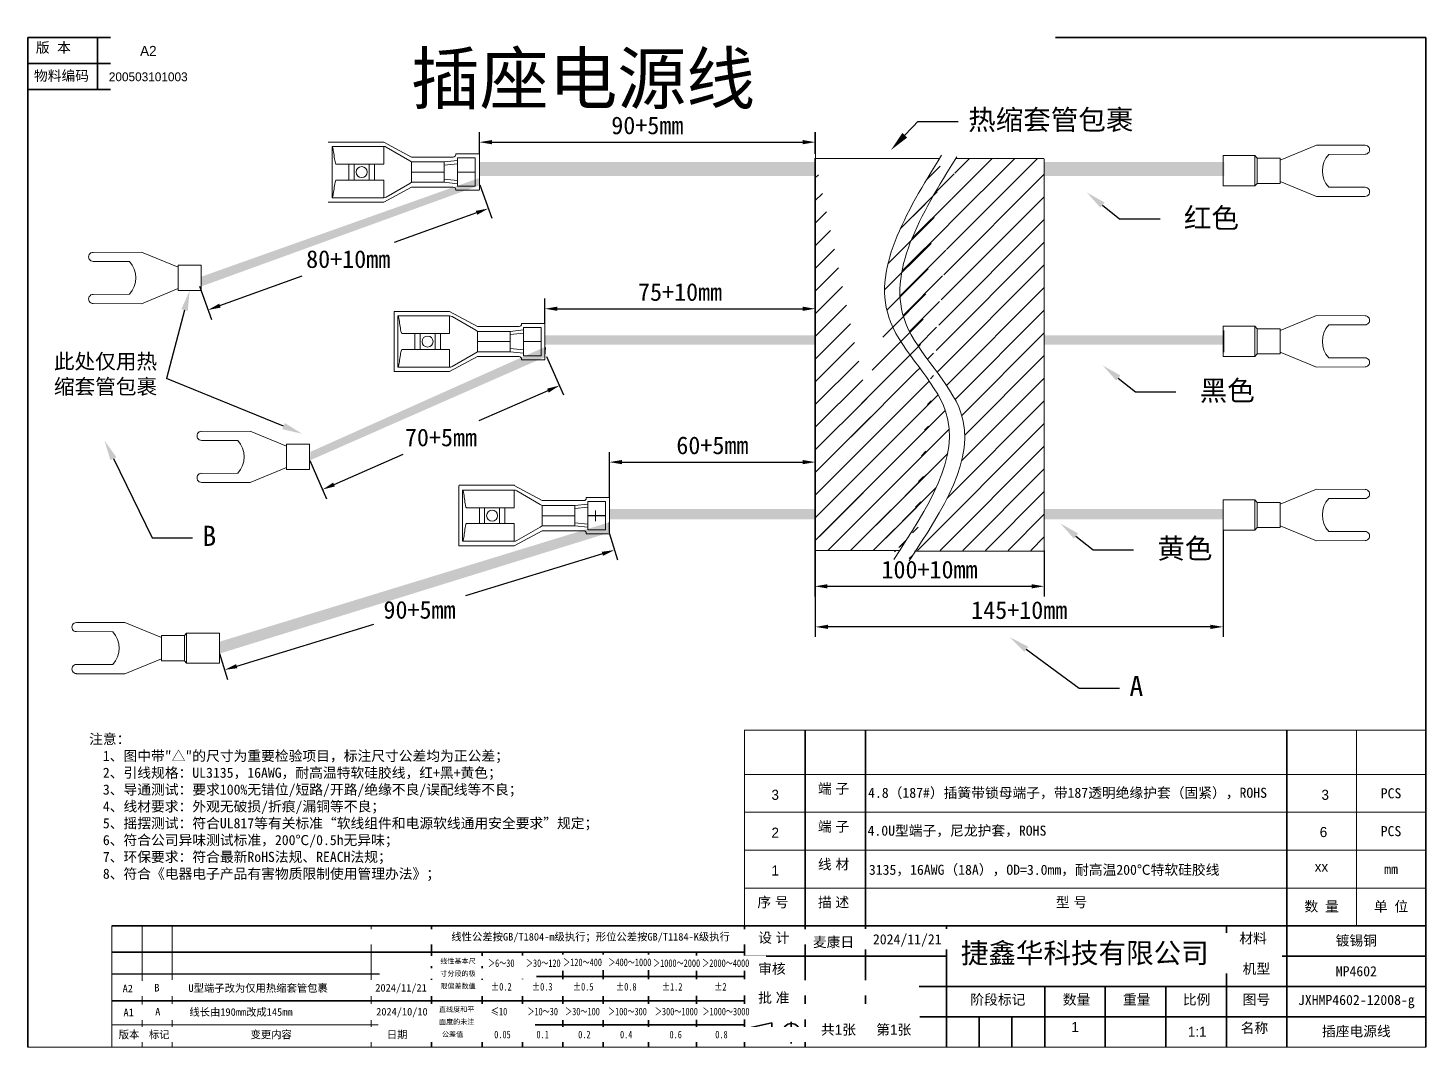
# Model space of a CAD drawing. Header units: millimetres. Extents: x -293 to 5666, y -3485 to 352.
# Drawn here: x 117.8 to 394.9, y -1164.6 to -962.7 of the extents above; entities that cross this region are included whole.
import ezdxf
from ezdxf import colors
from ezdxf.entities.mleader import LeaderData, LeaderLine
from ezdxf.math import Vec2, Vec3

# ---------------------------------------------------------------- set-up
doc = ezdxf.new("R2010")
doc.units = ezdxf.units.MM
doc.header["$PDSIZE"] = -1
doc.layers.get('0').update_dxf_attribs({"lineweight": 18})
doc.layers.add('更新', color=10, linetype='Continuous', lineweight=18)
doc.styles.add('SLDTEXTSTYLE0', font='')
doc.styles.add('SLDTEXTSTYLE1', font='')
doc.styles.get("Standard").update_dxf_attribs({"font": ''})
doc.styles.add('标准', font='', dxfattribs={"width": 0.667})
doc.styles.get('SLDTEXTSTYLE0').set_extended_font_data('汉仪长仿宋体')
doc.styles.get('SLDTEXTSTYLE1').set_extended_font_data('汉仪长仿宋体')
doc.styles.get('Standard').set_extended_font_data('FangSong')
doc.styles.get('标准').set_extended_font_data('宋体')
doc.dimstyles.new('ISO-25', dxfattribs={"dimtxt": 2.5, "dimasz": 2.5, "dimexe": 1.25, "dimexo": 0.625, "dimtad": 1, "dimtxsty": 'Standard', "dimcen": 2.5, "dimdle": 5, "dimadec": 0, "dimazin": 0, "dimtfac": 1, "dimtmove": 0, "dimatfit": 3, "dimfxl": 1, "dimarcsym": 0})

# ---------------------------------------------------------------- blocks, each defined once
blk = doc.blocks.new('FFT 187')
at = {"linetype": 'Continuous', "lineweight": 5}
for p, q in [((0, 27.25), (0, 29)), ((0, 29), (29.25, 29)), ((0, 27.25), (0, 26.25)), ((0, 26.25), (0, 2.75)), ((29.25, 19), (29.25, 29)), ((29.25, 29), (29.26, 29)), ((30.64, 28.63), (44, 20.92)), ((2.19, 19), (29.25, 19)), ((9.5, 19), (9.5, 10)), ((12.5, 10), (12.5, 19)), ((21, 19), (21, 10)), ((24, 10), (24, 19)), ((44, 20.92), (45, 20.25)), ((45, 20.25), (63.5, 20.25)), ((45, 20.25), (45, 17.37)), ((45, 17.37), (45, 14.5)), ((63.5, 20.25), (71, 21.07)), ((63.5, 20.25), (63.5, 17.37)), ((63.5, 18.5), (71, 19.24)), ((63.5, 17.37), (63.5, 14.5)), ((81, 22.5), (71, 22.5)), ((71, 14.51), (71, 22.5)), ((81, 22.5), (81, 14.51)), ((29.25, 10), (2.19, 10)), ((29.25, 0), (29.25, 10)), ((44, 8.08), (30.64, 0.37)), ((45, 8.75), (44, 8.08)), ((45, 14.5), (63.5, 14.5)), ((45, 14.49), (63.5, 14.49)), ((45, 14.49), (45, 11.62)), ((45, 11.62), (45, 8.75)), ((63.5, 8.75), (45, 8.75)), ((63.5, 14.49), (63.5, 11.62)), ((63.5, 11.62), (63.5, 8.75)), ((63.5, 10.5), (71, 9.76)), ((63.5, 8.75), (71, 7.93)), ((81, 14.51), (71, 14.51)), ((81, 14.49), (71, 14.49)), ((71, 6.5), (71, 14.49)), ((81, 14.49), (81, 14.51)), ((81, 14.49), (81, 6.5)), ((0, 1.75), (0, 2.75)), ((0, 0), (0, 1.75)), ((29.25, 0), (0, 0)), ((29.26, 0), (29.25, 0)), ((71, 6.5), (81, 6.5))]:
    blk.add_line(p, q, dxfattribs=at)
blk.add_circle((16.75, 14.5), 3.12, dxfattribs=at)
for centre, start, end in [((29.26, 26.25), 60, 90), ((29.26, 2.75), 270, 300)]:
    blk.add_arc(centre, 2.75, start, end, dxfattribs=at)
for points in [[(2.19, 19), (2.01, 19), (1.82, 19.54), (1.46, 21.39), (1.28, 22.69), (0.91, 25.31), (0.73, 26.61), (0.36, 28.46), (0.18, 29), (0, 29)], [(0, 0), (0.18, 0), (0.36, 0.54), (0.73, 2.39), (0.91, 3.69), (1.28, 6.31), (1.46, 7.61), (1.82, 9.46), (2.01, 10), (2.19, 10)]]:
    blk.add_open_spline(points, degree=3, knots=[0, 0, 0, 0, 2.581848, 2.581848, 5.163695, 5.163695, 7.745543, 7.745543, 10.32739, 10.32739, 10.32739, 10.32739], dxfattribs=at)
blk = doc.blocks.new('*D1136')
at = {"color": 0, "lineweight": -2, "transparency": 16777216}
for p, q in [((207.35, -993.75), (209.73, -1000.34)), ((206.7, -999.31), (190.39, -1005.21)), ((151.81, -1013.84), (154.19, -1020.43)), ((155.86, -1017.7), (172.17, -1011.8))]:
    blk.add_line(p, q, dxfattribs=at)
at = {"color": 0, "transparency": 16777216}
for points in [[(206.84, -999.7), (206.56, -998.92), (209.05, -998.46)], [(155.72, -1017.3), (156, -1018.09), (153.51, -1018.55)]]:
    blk.add_solid(points, dxfattribs=at)
at = {"layer": 'Defpoints', "color": 0, "transparency": 16777216}
for p in [(207.35, -993.75), (151.81, -1013.84), (153.51, -1018.55)]:
    blk.add_point(p, dxfattribs=at)
at = {"color": 0, "transparency": 16777216, "insert": (181.28, -1008.5), "char_height": 3.5, "attachment_point": 5}
blk.add_mtext('\\A1;80+10mm', dxfattribs=at)
blk = doc.blocks.new('*D1137')
at = {"color": 0, "lineweight": -2, "transparency": 16777216}
for p, q in [((220.6, -1027.75), (223.94, -1035.36)), ((220.85, -1034.54), (207.17, -1040.54)), ((178.48, -1053.12), (192.15, -1047.12)), ((173.65, -1048.34), (176.99, -1055.96))]:
    blk.add_line(p, q, dxfattribs=at)
at = {"color": 0, "transparency": 16777216}
for points in [[(221.02, -1034.92), (220.68, -1034.15), (223.14, -1033.53)], [(178.31, -1052.74), (178.64, -1053.51), (176.19, -1054.13)]]:
    blk.add_solid(points, dxfattribs=at)
at = {"layer": 'Defpoints', "color": 0, "transparency": 16777216}
for p in [(220.6, -1027.75), (173.65, -1048.34), (176.19, -1054.13)]:
    blk.add_point(p, dxfattribs=at)
at = {"color": 0, "transparency": 16777216, "insert": (199.66, -1043.83), "char_height": 3.5, "attachment_point": 5}
blk.add_mtext('\\A1;70+5mm', dxfattribs=at)
blk = doc.blocks.new('*D1138')
at = {"color": 0, "lineweight": -2, "transparency": 16777216}
for p, q in [((233.05, -1062.9), (234.62, -1068.03)), ((231.65, -1066.85), (204.5, -1075.19)), ((159.18, -1089.12), (186.33, -1080.78)), ((155.8, -1086.63), (157.38, -1091.76))]:
    blk.add_line(p, q, dxfattribs=at)
at = {"color": 0, "transparency": 16777216}
for points in [[(231.77, -1067.25), (231.52, -1066.46), (234.04, -1066.12)], [(159.06, -1088.72), (159.3, -1089.51), (156.79, -1089.85)]]:
    blk.add_solid(points, dxfattribs=at)
at = {"layer": 'Defpoints', "color": 0, "transparency": 16777216}
for p in [(233.05, -1062.9), (155.8, -1086.63), (156.79, -1089.85)]:
    blk.add_point(p, dxfattribs=at)
at = {"color": 0, "transparency": 16777216, "insert": (195.41, -1077.98), "char_height": 3.5, "attachment_point": 5}
blk.add_mtext('\\A1;90+5mm', dxfattribs=at)
blk = doc.blocks.new('*D1139')
at = {"color": 0, "lineweight": -2, "transparency": 16777216}
for p, q in [((220.25, -1021.21), (220.25, -1016.31)), ((273.85, -1021.21), (273.85, -1016.31)), ((222.75, -1018.31), (271.35, -1018.31))]:
    blk.add_line(p, q, dxfattribs=at)
at = {"color": 0, "transparency": 16777216}
for points in [[(222.75, -1017.9), (222.75, -1018.73), (220.25, -1018.31)], [(271.35, -1018.73), (271.35, -1017.9), (273.85, -1018.31)]]:
    blk.add_solid(points, dxfattribs=at)
at = {"layer": 'Defpoints', "color": 0, "transparency": 16777216}
for p in [(273.85, -1018.31), (220.25, -1021.21), (273.85, -1021.21)]:
    blk.add_point(p, dxfattribs=at)
at = {"color": 0, "transparency": 16777216, "insert": (247.05, -1015.02), "char_height": 3.5, "attachment_point": 5}
blk.add_mtext('\\A1;75+10mm', dxfattribs=at)
blk = doc.blocks.new('*D1140')
at = {"color": 0, "lineweight": -2, "transparency": 16777216}
for p, q in [((207.27, -987.65), (207.27, -983.31)), ((273.85, -987.65), (273.85, -983.31)), ((209.77, -985.31), (271.35, -985.31))]:
    blk.add_line(p, q, dxfattribs=at)
at = {"color": 0, "transparency": 16777216}
for points in [[(209.77, -984.89), (209.77, -985.73), (207.27, -985.31)], [(271.35, -985.73), (271.35, -984.89), (273.85, -985.31)]]:
    blk.add_solid(points, dxfattribs=at)
at = {"layer": 'Defpoints', "color": 0, "transparency": 16777216}
for p in [(273.85, -985.31), (207.27, -987.65), (273.85, -987.65)]:
    blk.add_point(p, dxfattribs=at)
at = {"color": 0, "transparency": 16777216, "insert": (240.56, -982.01), "char_height": 3.5, "attachment_point": 5}
blk.add_mtext('\\A1;90+5mm', dxfattribs=at)
blk = doc.blocks.new('*D1141')
at = {"color": 0, "lineweight": -2, "transparency": 16777216}
for p, q in [((233.05, -1055.7), (233.05, -1046.69)), ((273.85, -1055.7), (273.85, -1046.69)), ((235.55, -1048.69), (271.35, -1048.69))]:
    blk.add_line(p, q, dxfattribs=at)
at = {"color": 0, "transparency": 16777216}
for points in [[(235.55, -1048.27), (235.55, -1049.11), (233.05, -1048.69)], [(271.35, -1049.11), (271.35, -1048.27), (273.85, -1048.69)]]:
    blk.add_solid(points, dxfattribs=at)
at = {"layer": 'Defpoints', "color": 0, "transparency": 16777216}
for p in [(273.85, -1048.69), (233.05, -1055.7), (273.85, -1055.7)]:
    blk.add_point(p, dxfattribs=at)
at = {"color": 0, "transparency": 16777216, "insert": (253.45, -1045.39), "char_height": 3.5, "attachment_point": 5}
blk.add_mtext('\\A1;60+5mm', dxfattribs=at)
blk = doc.blocks.new('*D1143')
at = {"color": 0, "lineweight": -2, "transparency": 16777216}
for p, q in [((354.66, -1062.16), (354.66, -1083.33)), ((273.85, -1066.19), (273.85, -1083.33)), ((352.16, -1081.33), (276.35, -1081.33))]:
    blk.add_line(p, q, dxfattribs=at)
at = {"color": 0, "transparency": 16777216}
for points in [[(276.35, -1080.91), (276.35, -1081.74), (273.85, -1081.33)], [(352.16, -1081.74), (352.16, -1080.91), (354.66, -1081.33)]]:
    blk.add_solid(points, dxfattribs=at)
at = {"layer": 'Defpoints', "color": 0, "transparency": 16777216}
for p in [(354.66, -1062.16), (273.85, -1066.19), (273.85, -1081.33)]:
    blk.add_point(p, dxfattribs=at)
at = {"color": 0, "transparency": 16777216, "insert": (314.26, -1078.03), "char_height": 3.5, "attachment_point": 5}
blk.add_mtext('\\A1;145+10mm', dxfattribs=at)
blk = doc.blocks.new('*D1144')
at = {"color": 0, "lineweight": -2, "transparency": 16777216}
for p, q in [((273.76, -1066.19), (273.76, -1075.29)), ((319.21, -1066.19), (319.21, -1075.29)), ((276.26, -1073.29), (316.71, -1073.29))]:
    blk.add_line(p, q, dxfattribs=at)
at = {"color": 0, "transparency": 16777216}
for points in [[(276.26, -1072.88), (276.26, -1073.71), (273.76, -1073.29)], [(316.71, -1073.71), (316.71, -1072.88), (319.21, -1073.29)]]:
    blk.add_solid(points, dxfattribs=at)
at = {"layer": 'Defpoints', "color": 0, "transparency": 16777216}
for p in [(273.76, -1066.19), (319.21, -1066.19), (319.21, -1073.29)]:
    blk.add_point(p, dxfattribs=at)
at = {"color": 0, "transparency": 16777216, "insert": (296.48, -1070), "char_height": 3.5, "attachment_point": 5}
blk.add_mtext('\\A1;100+10mm', dxfattribs=at)

msp = doc.modelspace()

# ---------------------------------------------------------------- hatches: boundary and pattern name
h = msp.add_hatch()
h.set_pattern_fill('ANSI31', color=4)
edge = h.paths.add_edge_path()
edge.add_line((273.7607, -1066.1932), (290.5568, -1066.1932))
edge.add_line((298.4618, -988.5282), (273.7607, -988.5282))
edge.add_line((273.7607, -988.5282), (273.7607, -1066.1932))
edge = h.paths.add_edge_path()
edge.add_line((298.4618, -988.5282), (273.7607, -988.5282))
edge.add_line((273.7607, -988.5282), (273.7607, -1066.1932))
edge = h.paths.add_edge_path()
edge.add_spline(control_points=[(298.8374, -987.9174), (291.788, -999.3818), (280.4925, -1017.7516), (307.2142, -1040.8939), (296.0708, -1057.8203), (289.3932, -1067.9633)], knot_values=[0, 0, 0, 0, 34.51519002, 55.30493421, 86.39119576, 86.39119576, 86.39119576, 86.39119576], degree=3, periodic=0)
h = msp.add_hatch()
h.set_pattern_fill('ANSI31', color=4)
h.set_pattern_definition([(45, (-2606.6993, -127.9203), (-2.245064, 2.245064), [])])
edge = h.paths.add_edge_path()
edge.add_spline(control_points=[(292.4257, -1068.2384), (299.1033, -1058.0954), (310.2466, -1041.169), (283.525, -1018.0267), (294.8205, -999.6568), (301.8698, -988.1924)], knot_values=[-86.39119576, -86.39119576, -86.39119576, -86.39119576, -55.30493421, -34.51519002, 0, 0, 0, 0], degree=3, periodic=0)
edge = h.paths.add_edge_path()
edge.add_line((293.7694, -1066.1932), (319.2064, -1066.1932))
edge.add_line((319.2064, -1066.1932), (319.2064, -988.5282))
edge.add_line((319.2064, -988.5282), (301.6634, -988.5282))
h = msp.add_hatch(color=1)
h.dxf.hatch_style = 1
h.paths.add_polyline_path([(273.7607, -992.0033), (207.3083, -992.0033), (207.3083, -989.2617), (273.8533, -989.2617)])
h.paths.add_polyline_path([(354.8754, -989.2617), (354.8754, -992.0033), (319.2064, -992.0033), (319.2064, -989.2617)])
at = {"lineweight": 5}
h = msp.add_hatch(color=1, dxfattribs=at)
edge = h.paths.add_edge_path()
edge.add_line((152.1428, -1013.3256), (152.1665, -1011.9176))
edge.add_line((152.1665, -1011.9176), (152.1665, -1011.9626))
edge.add_line((152.1665, -1011.9626), (207.2205, -992.4318))
edge.add_line((207.2205, -992.4318), (207.2129, -993.9018))
edge.add_line((207.2129, -993.9018), (152.3869, -1013.8092))
h = msp.add_hatch(color=252)
h.dxf.hatch_style = 1
h.paths.add_polyline_path([(273.7607, -1025.4474), (220.2052, -1025.4474), (220.2052, -1023.5594), (273.7607, -1023.5594), (273.7607, -1023.7669)])
h.paths.add_polyline_path([(319.2064, -1024.042), (319.2064, -1025.4474), (354.6997, -1025.4474), (354.6997, -1023.5594), (319.2064, -1023.5594)])
h = msp.add_hatch(color=252)
h.dxf.hatch_style = 1
h.paths.add_polyline_path([(173.6758, -1048.3592), (220.2007, -1027.9052), (220.2732, -1025.874), (173.8134, -1046.6429)])
h = msp.add_hatch(color=2)
h.dxf.hatch_style = 1
h.paths.add_polyline_path([(273.7607, -1060.0509), (233.0695, -1060.0509), (233.0695, -1058.0025), (273.7607, -1058.0025)])
h.paths.add_polyline_path([(354.7081, -1058.0025), (354.7081, -1060.0509), (319.2064, -1060.0509), (319.2064, -1058.0025)])
h = msp.add_hatch(color=2)
h.dxf.hatch_style = 1
h.paths.add_polyline_path([(233.0119, -1062.6659), (233.0119, -1060.6124), (155.6929, -1084.2917), (155.7997, -1086.6254)])
at = {"layer": '更新'}
h = msp.add_hatch(dxfattribs=at)
h.set_pattern_fill('ANSI31', color=4)
edge = h.paths.add_edge_path()
edge.add_line((273.7607, -988.5282), (273.7607, -1066.1932))
edge.add_line((273.7607, -1066.1932), (290.5568, -1066.1932))
edge = h.paths.add_edge_path()
edge.add_line((273.7607, -988.5282), (298.4618, -988.5282))
edge = h.paths.add_edge_path()
edge.add_line((273.8533, -988.5282), (273.8533, -1066.1932))
edge = h.paths.add_edge_path()
edge.add_spline(control_points=[(289.3932, -1067.9633), (296.0708, -1057.8203), (307.2142, -1040.8939), (280.4925, -1017.7516), (291.788, -999.3818), (298.8374, -987.9174)], knot_values=[-86.39119576, -86.39119576, -86.39119576, -86.39119576, -55.30493421, -34.51519002, 0, 0, 0, 0], degree=3, periodic=0)

# ---------------------------------------------------------------- linework, layer by layer
at = {"color": 7, "linetype": 'Continuous', "lineweight": 25}
for p, q in [((131.5657, -964.5579), (117.8157, -964.5579)), ((117.8157, -964.5579), (117.8157, -969.7318)), ((131.5657, -964.5579), (131.5657, -969.7318)), ((131.5657, -969.7318), (117.8157, -969.7318)), ((197.8157, -1150.1579), (134.4164, -1150.1579))]:
    msp.add_line(p, q, dxfattribs=at)
at = {"color": 7, "linetype": 'Continuous', "lineweight": 35}
for p, q in [((117.8157, -964.5579), (394.8157, -964.5579)), ((117.8157, -964.5579), (117.8157, -1164.5579)), ((131.5657, -964.5579), (131.5657, -974.877)), ((151.8088, -964.5579), (151.8088, -974.877)), ((394.8157, -964.5579), (394.8157, -1164.5579)), ((117.8157, -969.7318), (151.8088, -969.7318)), ((117.8157, -974.877), (151.8088, -974.877)), ((271.8157, -1101.7802), (271.8157, -1164.5579)), ((283.8157, -1101.7802), (283.8157, -1158.5579)), ((367.3157, -1101.7802), (367.3157, -1164.5579)), ((259.8157, -1140.5579), (134.4164, -1140.5579)), ((197.8157, -1164.5579), (197.8157, -1140.5579)), ((197.8157, -1140.5579), (197.8157, -1164.5579)), ((259.8157, -1140.5579), (259.8157, -1164.5579)), ((259.8157, -1140.5579), (356.6041, -1140.5579)), ((259.8157, -1140.5579), (259.8157, -1164.5579)), ((273.1041, -1140.5579), (261.1041, -1140.5579)), ((299.8157, -1140.5579), (299.8157, -1164.5579)), ((355.3157, -1140.5579), (355.3157, -1164.5579)), ((356.6041, -1140.5579), (394.8778, -1140.5579)), ((259.8157, -1145.7791), (134.4164, -1145.7791)), ((207.8157, -1164.5579), (207.8157, -1145.7791)), ((215.8157, -1145.7791), (215.8157, -1164.5579)), ((223.8157, -1164.5579), (223.8157, -1145.7791)), ((231.8157, -1164.5579), (231.8157, -1145.7791)), ((240.8157, -1164.5579), (240.8157, -1145.7791)), ((250.3157, -1145.7791), (250.3157, -1164.5579)), ((299.8157, -1146.5579), (259.8157, -1146.5579)), ((355.3157, -1146.5579), (394.8157, -1146.5579)), ((207.8157, -1150.5791), (259.8157, -1150.5791)), ((259.8157, -1152.5579), (394.8157, -1152.5579)), ((319.3157, -1164.5579), (319.3157, -1152.5579)), ((331.3157, -1152.5579), (331.3157, -1164.5579)), ((343.3157, -1152.5579), (343.3157, -1164.5579)), ((197.8157, -1155.3791), (134.4164, -1155.3791)), ((197.8157, -1155.3791), (259.8157, -1155.3791)), ((259.8157, -1160.1791), (207.8157, -1160.1791)), ((299.8157, -1158.5579), (259.8157, -1158.5579)), ((261.0958, -1160.6679), (265.2018, -1159.7831)), ((261.0958, -1160.6679), (261.0958, -1162.698)), ((265.2018, -1159.7831), (265.2018, -1163.2797)), ((269.0958, -1159.5611), (269.0958, -1163.8333)), ((394.8157, -1158.5579), (299.8157, -1158.5579)), ((306.3157, -1164.5579), (306.3157, -1158.5579)), ((312.8157, -1158.5579), (312.8157, -1164.5579)), ((265.7622, -1161.6617), (259.7574, -1161.6617)), ((265.2018, -1163.2797), (261.0958, -1162.698)), ((272.1782, -1161.6617), (267.3458, -1161.6617))]:
    msp.add_line(p, q, dxfattribs=at)
at = {"lineweight": 5}
for p, q in [((177.3253, -985.2947), (188.3334, -985.2947)), ((188.3334, -985.2947), (193.8413, -988.2559)), ((373.1958, -985.8761), (365.9632, -988.8533)), ((382.7957, -985.9134), (373.1958, -985.8761)), ((365.9632, -988.8533), (365.9632, -990.9788)), ((375.6007, -987.733), (382.8006, -987.7134)), ((365.9632, -993.1043), (365.9632, -990.9788)), ((188.3288, -997.1901), (193.8413, -994.2325)), ((373.1958, -996.0815), (365.9632, -993.1043)), ((375.6007, -994.2246), (382.8006, -994.2442)), ((177.3253, -997.1901), (188.3288, -997.1901)), ((382.7957, -996.0442), (373.1958, -996.0815)), ((130.743, -1007.1398), (140.3429, -1007.1024)), ((140.3429, -1007.1024), (147.5755, -1010.0797)), ((137.9381, -1008.9594), (130.7381, -1008.9398)), ((147.5755, -1010.0797), (147.5755, -1012.2052)), ((147.5755, -1014.3307), (147.5755, -1012.2052)), ((137.9381, -1015.451), (130.7381, -1015.4706)), ((140.3429, -1017.3079), (147.5755, -1014.3307)), ((130.743, -1017.2706), (140.3429, -1017.3079)), ((190.3732, -1018.8605), (190.3732, -1030.7559)), ((190.3732, -1018.8605), (201.3812, -1018.8605)), ((201.3812, -1018.8605), (206.8891, -1021.8216)), ((373.1958, -1019.6656), (365.9632, -1022.6429)), ((382.7957, -1019.703), (373.1958, -1019.6656)), ((375.6007, -1021.5226), (382.8006, -1021.503)), ((354.8125, -1022.6429), (354.8125, -1024.7684)), ((354.8125, -1026.8939), (354.8125, -1024.7684)), ((201.3766, -1030.7559), (206.8891, -1027.7983)), ((373.1958, -1029.8711), (365.9632, -1026.8939)), ((382.7957, -1029.8338), (373.1958, -1029.8711)), ((375.6007, -1028.0142), (382.8006, -1028.0338)), ((190.3732, -1030.7559), (201.3766, -1030.7559)), ((159.4146, -1044.4137), (152.2146, -1044.3942)), ((152.2195, -1042.5942), (161.8194, -1042.5568)), ((161.8194, -1042.5568), (169.052, -1045.5341)), ((169.052, -1045.5341), (169.052, -1047.6596)), ((161.8194, -1052.7623), (169.052, -1049.785)), ((169.052, -1049.785), (169.052, -1047.6596)), ((159.4146, -1050.9054), (152.2146, -1050.925)), ((152.2195, -1052.725), (161.8194, -1052.7623)), ((203.1765, -1053.3524), (203.1765, -1065.2479)), ((203.2565, -1053.2702), (214.2645, -1053.2702)), ((214.1845, -1053.3524), (219.6924, -1056.3136)), ((373.1958, -1054.06), (365.9632, -1057.0373)), ((382.7957, -1054.0973), (373.1958, -1054.06)), ((365.9632, -1057.0373), (365.9632, -1059.1627)), ((375.6007, -1055.9169), (382.8006, -1055.8973)), ((365.9632, -1061.2882), (365.9632, -1059.1627)), ((214.1799, -1065.2479), (219.6924, -1062.2902)), ((373.1958, -1064.2655), (365.9632, -1061.2882)), ((375.6007, -1062.4086), (382.8006, -1062.4281)), ((203.1765, -1065.2479), (214.1799, -1065.2479)), ((382.7957, -1064.2281), (373.1958, -1064.2655)), ((127.4167, -1080.4774), (137.0166, -1080.4401)), ((137.0166, -1080.4401), (144.2492, -1083.4173)), ((134.6118, -1082.297), (127.4118, -1082.2774)), ((144.2492, -1083.4173), (144.2492, -1085.5428)), ((144.2492, -1087.6683), (144.2492, -1085.5428)), ((134.6118, -1088.7886), (127.4118, -1088.8082)), ((137.0166, -1090.6455), (144.2492, -1087.6683)), ((127.3979, -1090.6119), (136.9979, -1090.6492)), ((134.4164, -1140.5579), (134.4164, -1164.5579)), ((140.4164, -1140.5579), (140.4164, -1164.5579)), ((146.4164, -1140.5579), (146.4164, -1164.5579)), ((185.8299, -1140.5579), (185.8299, -1164.5579)), ((197.8157, -1160.1791), (134.4164, -1160.1791)), ((117.8157, -1164.5579), (394.8157, -1164.5579)), ((134.4164, -1164.5579), (197.8157, -1164.5579))]:
    msp.add_line(p, q, dxfattribs=at)
at = {"color": 0, "lineweight": 5}
for p, q in [((207.2692, -987.6471), (207.2692, -994.8412)), ((361.3794, -988.4788), (360.9632, -987.9788)), ((360.9632, -987.9788), (360.9632, -993.9788)), ((361.3794, -988.4788), (361.3794, -993.4788)), ((360.9632, -993.9788), (361.3794, -993.4788)), ((152.1594, -1009.7052), (152.1594, -1014.7052)), ((220.2496, -1021.2129), (220.2496, -1028.407)), ((361.3794, -1022.2684), (360.9632, -1021.7684)), ((360.9632, -1021.7684), (360.9632, -1027.7684)), ((361.3794, -1022.2684), (361.3794, -1027.2684)), ((220.2427, -1022.6845), (220.2427, -1026.9354)), ((360.9632, -1027.7684), (361.3794, -1027.2684)), ((173.6359, -1045.1596), (173.6359, -1050.1596)), ((230.2798, -1058.246), (230.2798, -1060.3626)), ((233.046, -1055.7049), (233.046, -1062.899)), ((361.3794, -1056.6627), (360.9632, -1056.1627)), ((360.9632, -1056.1627), (360.9632, -1062.1627)), ((361.3794, -1056.6627), (361.3794, -1061.6627)), ((360.9632, -1062.1627), (361.3794, -1061.6627)), ((148.8331, -1083.0428), (149.2492, -1082.5428)), ((148.8331, -1083.0428), (148.8331, -1088.0428)), ((149.2492, -1082.5428), (149.2492, -1088.5428)), ((149.2492, -1088.5428), (148.8331, -1088.0428))]:
    msp.add_line(p, q, dxfattribs=at)
at = {"color": 0}
for p, q in [((273.8533, -988.5282), (273.8533, -1066.1932)), ((301.6876, -988.5764), (319.1673, -988.5764)), ((319.2064, -988.6058), (319.2064, -1066.3897)), ((220.2496, -1027.611), (220.2427, -1026.0102)), ((220.3872, -1026.0102), (220.2496, -1027.7266)), ((233.0119, -1060.6124), (233.0119, -1062.6659)), ((293.5371, -1066.2996), (319.2334, -1066.2996))]:
    msp.add_line(p, q, dxfattribs=at)
at = {"color": 0, "linetype": 'Continuous', "lineweight": 5}
msp.add_line((394.8129, -1084.3985), (394.8129, -1140.4573), dxfattribs=at)
for p, q in [((259.7637, -1101.7802), (394.8129, -1101.7802)), ((381.0657, -1140.5579), (381.0657, -1101.7802)), ((259.8157, -1110.5579), (394.8129, -1110.5579)), ((259.8157, -1118.0579), (394.8129, -1118.0579)), ((259.8157, -1125.5579), (394.8129, -1125.5579)), ((259.8157, -1133.0579), (394.8129, -1133.0579)), ((367.3157, -1140.5579), (381.0657, -1140.5579))]:
    msp.add_line(p, q)
at = {"color": 0, "lineweight": 5}
for points in [[(193.8413, -988.2559), (202.103, -988.2559, 0.41421356), (202.603, -987.7559), (202.603, -987.6471), (207.1948, -987.6471)], [(193.8413, -994.2325), (202.103, -994.2325, -0.41421356), (202.603, -994.7325), (202.603, -994.8412), (207.1948, -994.8412)], [(206.8891, -1021.8216), (215.1508, -1021.8216, 0.41421356), (215.6508, -1021.3216), (215.6508, -1021.2129), (220.2427, -1021.2129)], [(206.8891, -1027.7983), (215.1508, -1027.7983, -0.41421356), (215.6508, -1028.2983), (215.6508, -1028.407), (220.2427, -1028.407)], [(219.6924, -1056.3136), (227.9541, -1056.3136, 0.41421356), (228.4541, -1055.8136), (228.4541, -1055.7049), (233.046, -1055.7049)], [(219.6924, -1062.2902), (227.9541, -1062.2902, -0.41421356), (228.4541, -1062.7902), (228.4541, -1062.899), (233.046, -1062.899)]]:
    msp.add_lwpolyline(points, format="xyb", dxfattribs=at)
at = {"color": 0}
for points in [[(298.4618, -988.5282), (273.7607, -988.5282), (273.7607, -1066.1932)], [(273.7607, -1066.1932), (290.5568, -1066.1932)]]:
    msp.add_lwpolyline(points, dxfattribs=at)
at = {"color": 0, "lineweight": 5}
for points in [[(360.9632, -993.9788), (354.6632, -993.9788), (354.6632, -987.9788), (360.9632, -987.9788)], [(361.3794, -988.4788), (365.9632, -988.4788), (365.9632, -993.4788)], [(365.9632, -993.4788), (361.3794, -993.4788)], [(152.1594, -1009.7052), (147.5755, -1009.7052), (147.5755, -1014.7052)], [(147.5755, -1014.7052), (152.1594, -1014.7052)], [(360.9632, -1027.7684), (354.6632, -1027.7684), (354.6632, -1021.7684), (360.9632, -1021.7684)], [(361.3794, -1022.2684), (365.9632, -1022.2684), (365.9632, -1027.2684)], [(365.9632, -1027.2684), (361.3794, -1027.2684)], [(173.6359, -1045.1596), (169.052, -1045.1596), (169.052, -1050.1596)], [(169.052, -1050.1596), (173.6359, -1050.1596)], [(360.9632, -1062.1627), (354.6632, -1062.1627), (354.6632, -1056.1627), (360.9632, -1056.1627)], [(361.3794, -1056.6627), (365.9632, -1056.6627), (365.9632, -1061.6627)], [(365.9632, -1061.6627), (361.3794, -1061.6627)], [(148.8331, -1083.0428), (144.2492, -1083.0428), (144.2492, -1088.0428)], [(149.2542, -1088.5428), (155.7997, -1088.5428), (155.7997, -1082.5428), (149.232, -1082.5428)], [(144.2492, -1088.0428), (148.8331, -1088.0428)]]:
    msp.add_lwpolyline(points, dxfattribs=at)
at = {"color": 7, "linetype": 'Continuous', "lineweight": 35}
for radius in [1.75, 1]:
    msp.add_circle((269.0958, -1161.6617), radius, dxfattribs=at)
at = {"lineweight": 5}
for centre, radius, start, end in [((382.7982, -986.8134), 0.9001, 269.349788, 90.155823), ((379.1472, -990.9788), 4.8076, 137.535008, 222.464992), ((379.1472, -990.9788), 4.8076, 137.535008, 222.464992), ((382.7982, -995.1442), 0.9001, 269.844177, 90.650212), ((130.7405, -1008.0398), 0.9001, 89.844177, 270.650212), ((134.3915, -1012.2052), 4.8076, 317.535008, 42.464992), ((134.3915, -1012.2052), 4.8076, 317.535008, 42.464992), ((130.7405, -1016.3706), 0.9001, 89.349788, 270.155823), ((379.1472, -1024.7684), 4.8076, 137.535008, 222.464992), ((379.1472, -1024.7684), 4.8076, 137.535008, 222.464992), ((382.7982, -1020.603), 0.9001, 269.349788, 90.155823), ((382.7982, -1028.9338), 0.9001, 269.844177, 90.650212), ((152.217, -1043.4886), 0.9001, 89.844177, 270.650212), ((155.868, -1047.6596), 4.8076, 317.535008, 42.464992), ((155.868, -1047.6596), 4.8076, 317.535008, 42.464992), ((152.217, -1051.7982), 0.9001, 89.349788, 270.155823), ((382.7982, -1054.9973), 0.9001, 269.349788, 90.155823), ((379.1472, -1059.1627), 4.8076, 137.535008, 222.464992), ((379.1472, -1059.1627), 4.8076, 137.535008, 222.464992), ((382.7982, -1063.3281), 0.9001, 269.844177, 90.650212), ((127.4143, -1081.3719), 0.9001, 89.844177, 270.650212), ((131.0652, -1085.5428), 4.8076, 317.535008, 42.464992), ((131.0652, -1085.5428), 4.8076, 317.535008, 42.464992), ((127.4143, -1089.6814), 0.9001, 89.349788, 270.155823)]:
    msp.add_arc(centre, radius, start, end, dxfattribs=at)
at = {"color": 0}
for points in [[(298.8374, -987.9174), (288.7514, -1020.926), (299.6626, -1038.6223), (289.3932, -1067.9633)], [(301.8698, -988.1924), (291.7839, -1021.2011), (302.6951, -1038.8974), (292.4257, -1068.2384)]]:
    msp.add_spline(points, degree=3, dxfattribs=at)

# ---------------------------------------------------------------- block references
at = {"color": 0, "lineweight": 5, "xscale": 0.3499999999999999, "yscale": 0.3499999999999999, "zscale": 0.3499999999999999}
for p in [(178.0913, -996.3192), (191.1391, -1029.8849), (203.9424, -1064.3769)]:
    msp.add_blockref('FFT 187', p, dxfattribs=at)

# ---------------------------------------------------------------- texts
at = {"color": 7, "linetype": 'Continuous', "lineweight": 35, "char_height": 2}
for s, insert, width, attachment_point, style in [(' 版  本', (118.6325, -965.5652), 24.189751, 1, 'SLDTEXTSTYLE0'), ('A2', (141.6718, -966.2443), 8.022171, 2, 'SLDTEXTSTYLE1'), ('物料编码', (119.0064, -971.1495), 26.865651, 1, 'SLDTEXTSTYLE0'), ('3', (265.1577, -1113.5929), 12.591528, 1, 'SLDTEXTSTYLE0'), ('端 子', (274.3682, -1112.3655), 12.591528, 1, 'SLDTEXTSTYLE0'), ('3', (374.1494, -1113.5929), 12.591528, 1, 'SLDTEXTSTYLE0'), ('2', (265.1577, -1121.0929), 12.591528, 1, 'SLDTEXTSTYLE0'), ('端 子', (274.3682, -1119.8655), 12.591528, 1, 'SLDTEXTSTYLE0'), ('6', (373.8132, -1120.974), 12.591528, 1, 'SLDTEXTSTYLE0'), ('线 材', (274.3682, -1127.3655), 12.591528, 1, 'SLDTEXTSTYLE0'), ('1', (265.1577, -1128.5929), 12.591528, 1, 'SLDTEXTSTYLE0'), ('xx', (372.8098, -1127.8321), 12.591528, 1, 'SLDTEXTSTYLE0'), ('序 号', (262.3682, -1134.8655), 12.591528, 1, 'SLDTEXTSTYLE0'), ('描 述', (274.3682, -1134.8655), 12.591528, 1, 'SLDTEXTSTYLE0'), ('型 号', (321.5205, -1134.8655), 12.591528, 1, 'SLDTEXTSTYLE0'), ('设 计', (262.5231, -1141.9006), 12.591528, 1, 'SLDTEXTSTYLE0'), ('批 准', (262.5256, -1153.7874), 12.496249, 1, 'SLDTEXTSTYLE0'), ('阶段标记', (304.5705, -1154.1571), 20.265178, 1, 'SLDTEXTSTYLE0'), ('数量', (322.8916, -1154.1571), 9.645199, 1, 'SLDTEXTSTYLE0'), ('重量', (334.8033, -1154.1571), 9.549919, 1, 'SLDTEXTSTYLE0'), ('比例', (346.6885, -1154.1571), 9.066193, 1, 'SLDTEXTSTYLE0'), ('图号', (358.5355, -1154.1571), 9.410665, 1, 'SLDTEXTSTYLE0'), ('共1张', (274.9672, -1160.1113), 14.069252, 1, 'SLDTEXTSTYLE0'), ('第1张', (285.9187, -1160.1113), 14.135734, 1, 'SLDTEXTSTYLE0'), ('1', (324.5881, -1159.589), 0.833795, 1, 'SLDTEXTSTYLE1'), ('1:1', (349.5285, -1160.5254), 5.951293, 2, 'SLDTEXTSTYLE1'), ('名称', (358.1526, -1159.7772), 9.571907, 1, 'SLDTEXTSTYLE0')]:
    msp.add_mtext(s, dxfattribs=dict(at, insert=insert, width=width, attachment_point=attachment_point, style=style))
at = {"lineweight": 5, "insert": (129.9388, -1102.5516), "char_height": 2, "width": 106.970835, "attachment_point": 1, "bg_fill": 2}
msp.add_mtext('注意：\\P  1、图中带"△"的尺寸为重要检验项目，{\\fFangSong|b0|i0|c134|p49;标注尺寸公差均为正公差}；\\P  2、{\\C0;引线规格：}UL3135，16AWG，耐高温特软硅胶线，红+黑+黄色；\\P  3、导通测试：要求100%无错位/短路/开路/绝缘不良/误配线等不良；\\P  4、线材要求：外观无破损/折痕/漏铜等不良；\\P  5、摇摆测试：符合UL817等有关标准“软线组件和电源软线通用安全要求”规定；\\P  6、符合公司异味测试标准，200℃/0.5h无异味；\\P  7、环保要求：符合最新RoHS法规、REACH法规；\\P  8、符合《电器电子产品有害物质限制使用管理办法》；\\P ', dxfattribs=at)
at = {"lineweight": 35, "char_height": 2}
for s, insert, width, attachment_point in [('{\\fSimSun|b0|i0|c134|p0;4.8（187#）插簧带锁母端子，带187透明绝缘护套（固紧），ROHS}', (284.3037, -1113.1925), 83.5, 1), ('PCS', (387.9393, -1114.3079), 13.747168, 5), ('{\\fSimSun|b0|i0|c134|p0;4.0U型端子，尼龙护套，ROHS}', (284.2031, -1120.6925), 83.5, 1), ('PCS', (387.9393, -1121.8079), 13.747168, 5), ('{\\fSimSun|b0|i0|c134|p0;3135，\\fSimSun|b1|i0|c134|p0;\\C1;16AWG（18A）\\fSimSun|b0|i0|c134|p0;\\C256;，OD=3.0mm，耐高温200℃特软硅胶线}', (284.4626, -1128.4432), 79.165336, 1), ('mm', (387.9393, -1129.3079), 13.747168, 5), ('数 量', (374.1907, -1136.8079), 13.75, 5), ('单 位', (387.9379, -1136.8079), 13.75, 5), ('镀锡铜', (381.0657, -1143.5579), 27.5, 5), ('MP4602', (381.0657, -1149.5579), 27.5, 5), ('JXHMP4602-12008-g', (381.0657, -1155.5579), 27.5, 5), ('插座电源线', (381.0657, -1161.5579), 27.5, 5)]:
    msp.add_mtext(s, dxfattribs=dict(at, insert=insert, width=width, attachment_point=attachment_point))
at = {"layer": '更新', "color": 0, "insert": (122.9538, -1027.2334), "char_height": 3, "width": 22.190235, "attachment_point": 1}
msp.add_mtext('{\\fFangSong|b0|i0|c134|p49;此处仅用热\\P缩套管包裹}', dxfattribs=at)

# ---------------------------------------------------------------- dimensions: what is measured, and where the dimension line sits
at = {"color": 0}
for p1, p2, distance, text, picture, middle in [((207.3521, -993.7522), (151.8064, -1013.8392), 5.0047, '80+10mm', '*D1136', (181.2812, -1008.5021)), ((220.6021, -1027.7452), (173.6476, -1048.3414), 6.3194, '70+5mm', '*D1137', (199.6633, -1043.8304)), ((233.046, -1062.899), (155.7997, -1086.6283), 3.3696, '90+5mm', '*D1138', (195.4123, -1077.9847))]:
    dim = msp.add_aligned_dim(p1=p1, p2=p2, distance=distance, text=text, dimstyle='ISO-25', override={"dimtxt": 3.5, "dimexe": 2, "dimexo": 0, "dimgap": 1.524, "dimtih": 1, "dimtoh": 1, "dimzin": 0, "dimtxsty": 'Standard', "dimadec": 2, "dimtolj": 1}, dxfattribs=at)
    dim.commit()
    dim.dimension.update_dxf_attribs({"geometry": picture, "text_midpoint": middle})
for base, p1, p2, text, picture, middle in [((273.8533, -1018.3128), (220.2496, -1021.2129), (273.8533, -1021.2129), '75+10mm', '*D1139', (247.0514, -1015.0188)), ((273.8533, -1048.6888), (233.046, -1055.7049), (273.8533, -1055.7049), '60+5mm', '*D1141', (253.4496, -1045.3948)), ((273.8533, -1081.3275), (354.6632, -1062.1627), (273.8533, -1066.1932), '145+10mm', '*D1143', (314.2582, -1078.0335)), ((319.2064, -1073.2921), (273.7607, -1066.1932), (319.2064, -1066.1932), '100+10mm', '*D1144', (296.4835, -1069.9981))]:
    dim = msp.add_linear_dim(base=base, p1=p1, p2=p2, text=text, dimstyle='ISO-25', override={"dimtxt": 3.5, "dimexe": 2, "dimexo": 0, "dimgap": 1.524, "dimtih": 1, "dimtoh": 1, "dimzin": 0, "dimtxsty": 'Standard', "dimadec": 2, "dimtolj": 1}, dxfattribs=at)
    dim.commit()
    dim.dimension.update_dxf_attribs({"geometry": picture, "text_midpoint": middle})

# ---------------------------------------------------------------- leaders
at = {"layer": '更新', "color": 0}
ml = msp.add_multileader_mtext('Standard', dxfattribs=at)
ml.set_content(' 红色')
ml.set_leader_properties()
ml.build(insert=Vec2(0, 0))
ml.multileader.update_dxf_attribs({"text_right_attachment_type": 6})
ctx = ml.context
ctx.base_point, ctx.plane_origin = Vec3(342.1627, -1000.5309), Vec3(327.6477, -995.2677)
ctx.right_attachment = 6
notes = []
notes.append((ctx, [(0, (1, 1, 0), (334.1627, -1000.5309), (1, 0), 8, [(0, [(327.6477, -995.2677)], 256, [])])]))
ctx.mtext.insert = Vec3(344.1627, -998.3252)
ml = msp.add_multileader_mtext('Standard', dxfattribs=at)
ml.set_content('')
ml.set_leader_properties()
ml.build(insert=Vec2(0, 0))
ml.multileader.update_dxf_attribs({"has_dogleg": 0, "text_left_attachment_type": 8, "text_right_attachment_type": 2})
ctx = ml.context
ctx.base_point, ctx.plane_origin = Vec3(141.2904, -1036.0958), Vec3(149.8674, -1014.7052)
ctx.left_attachment, ctx.right_attachment = 8, 2
notes.append((ctx, [(0, (1, 1, 0), (153.2904, -1032.0958), (-1, 0), 8, [(0, [(149.8674, -1014.7052)], 256, [])])]))
ctx.mtext.insert = Vec3(143.2904, -1032.0958)
ml = msp.add_multileader_mtext('Standard', dxfattribs=at)
ml.set_content(' 黑色')
ml.set_leader_properties()
ml.build(insert=Vec2(0, 0))
ml.multileader.update_dxf_attribs({"text_right_attachment_type": 6})
ctx = ml.context
ctx.base_point, ctx.plane_origin = Vec3(345.3019, -1034.7849), Vec3(330.7869, -1029.5217)
ctx.right_attachment = 6
notes.append((ctx, [(0, (1, 1, 0), (337.3019, -1034.7849), (1, 0), 8, [(0, [(330.7869, -1029.5217)], 256, [])])]))
ctx.mtext.insert = Vec3(347.3019, -1032.5106)
ml = msp.add_multileader_mtext('Standard', dxfattribs=at)
ml.set_content('')
ml.set_leader_properties()
ml.build(insert=Vec2(0, 0))
ml.multileader.update_dxf_attribs({"has_dogleg": 0, "text_right_attachment_type": 3})
ctx = ml.context
ctx.base_point, ctx.plane_origin = Vec3(141.2904, -1036.0958), Vec3(172.1725, -1043.081)
ctx.right_attachment = 3
notes.append((ctx, [(0, (1, 1, 0), (153.2904, -1032.0958), (-1, 0), 8, [(0, [(172.1725, -1043.081)], 256, [])])]))
ctx.mtext.insert = Vec3(143.2904, -1034.0958)
at = {"layer": '更新', "color": 1}
ml = msp.add_multileader_mtext('Standard', dxfattribs=at)
ml.set_content('B', color=1)
ml.set_leader_properties()
ml.build(insert=Vec2(0, 0))
ml.multileader.update_dxf_attribs({"text_right_attachment_type": 6})
ctx = ml.context
ctx.base_point, ctx.plane_origin = Vec3(150.4002, -1063.7031), Vec3(132.9824, -1044.404)
ctx.right_attachment = 6
notes.append((ctx, [(0, (1, 1, 0), (142.4002, -1063.7031), (1, 0), 8, [(0, [(132.9824, -1044.404)], 256, [])])]))
ctx.mtext.insert = Vec3(152.4002, -1061.2917)
at = {"layer": '更新', "color": 0}
ml = msp.add_multileader_mtext('Standard', dxfattribs=at)
ml.set_content(' 黄色')
ml.set_leader_properties()
ml.build(insert=Vec2(0, 0))
ml.multileader.update_dxf_attribs({"text_right_attachment_type": 6})
ctx = ml.context
ctx.base_point, ctx.plane_origin = Vec3(336.9065, -1066.0822), Vec3(322.3916, -1060.819)
ctx.right_attachment = 6
notes.append((ctx, [(0, (1, 1, 0), (328.9065, -1066.0822), (1, 0), 8, [(0, [(322.3916, -1060.819)], 256, [])])]))
ctx.mtext.insert = Vec3(338.9065, -1063.7851)
at = {"layer": '更新'}
ml = msp.add_multileader_mtext('Standard', dxfattribs=at)
ml.set_content('A', color=256)
ml.set_leader_properties()
ml.build(insert=Vec2(0, 0))
ml.multileader.update_dxf_attribs({"text_right_attachment_type": 6})
ctx = ml.context
ctx.base_point, ctx.plane_origin = Vec3(334.1099, -1093.4392), Vec3(312.4343, -1083.4048)
ctx.right_attachment = 6
notes.append((ctx, [(0, (1, 1, 0), (326.1099, -1093.4392), (1, 0), 8, [(0, [(312.4343, -1083.4048)], 256, [])])]))
ctx.mtext.insert = Vec3(336.1099, -1091.0278)
for ctx, leaders in notes:
    for number, flags, end, landing, length, lines in leaders:
        leader = LeaderData()
        leader.index, (leader.has_last_leader_line, leader.has_dogleg_vector, leader.attachment_direction) = number, flags
        leader.last_leader_point, leader.dogleg_vector, leader.dogleg_length = Vec3(end), Vec3(landing), length
        for number, points, colour, breaks in lines:
            line = LeaderLine()
            line.index, line.vertices, line.color, line.breaks = number, Vec3.list(points), colors.encode_raw_color(colour), breaks
            leader.lines.append(line)
        ctx.leaders.append(leader)

# ---------------------------------------------------------------- next in the draw order: texts
at = {"lineweight": 35, "insert": (227.8035, -973.2442), "char_height": 10, "width": 177.23871, "attachment_point": 5, "bg_fill": 2}
msp.add_mtext('{\\C1;插座电源线}', dxfattribs=at)
at = {"color": 7, "linetype": 'Continuous', "lineweight": 35, "bg_fill": 2}
for s, insert, char_height, width, attachment_point in [('线性公差按GB/T1804-m级执行；形位公差按GB/T1184-K级执行', (229.32, -1141.9691), 1.5, 102.418669, 2), ('捷鑫华科技有限公司', (302.6948, -1143.9439), 4, 61.63028, 1)]:
    msp.add_mtext(s, dxfattribs=dict(at, insert=insert, char_height=char_height, width=width, attachment_point=attachment_point))
at = {"color": 7, "linetype": 'Continuous', "lineweight": 35, "char_height": 1.5, "width": 11.89955, "attachment_point": 1, "style": '标准', "bg_fill": 2}
for s, insert in [('＞6～30', (208.9758, -1147.1903)), ('%%P0.2', (209.5743, -1151.866)), ('≤10', (209.5295, -1156.7751)), ('0.05', (210.2155, -1161.3295)), ('0.4', (235.1468, -1161.3413))]:
    msp.add_mtext(s, dxfattribs=dict(at, insert=insert))

# ---------------------------------------------------------------- next in the draw order: linework, layer by layer
at = {"color": 0}
msp.add_line((273.8533, -983.3088), (273.8533, -1080.1056), dxfattribs=at)
for q in [(259.8157, -1101.8152), (259.8157, -1133.0579)]:
    msp.add_line((259.8157, -1140.5579), q)

# ---------------------------------------------------------------- next in the draw order: texts
at = {"color": 7, "linetype": 'Continuous', "lineweight": 35}
for s, insert, char_height, width, attachment_point, style in [('200503101003', (141.65, -971.4894), 1.75, 8.261508, 2, 'SLDTEXTSTYLE1'), (' 材料', (357.1384, -1142.0277), 2, 12.899354, 1, 'SLDTEXTSTYLE0'), ('机型', (358.5355, -1148.0517), 2, 9.769795, 1, 'SLDTEXTSTYLE0')]:
    msp.add_mtext(s, dxfattribs=dict(at, insert=insert, char_height=char_height, width=width, attachment_point=attachment_point, style=style))
at = {"color": 7, "linetype": 'Continuous', "lineweight": 35, "insert": (292.067, -1142.2105), "char_height": 2, "width": 27.117959, "attachment_point": 2, "bg_fill": 2}
msp.add_mtext('2024/11/21', dxfattribs=at)
at = {"color": 7, "linetype": 'Continuous', "lineweight": 35, "char_height": 1.5, "width": 11.89955, "attachment_point": 1, "style": '标准', "bg_fill": 2}
for s, insert in [('＞30～120', (216.4988, -1147.1903)), ('%%P0.3', (217.6907, -1151.866)), ('＞30～100', (224.2629, -1156.7751)), ('0.1', (218.591, -1161.3295)), ('0.6', (244.9521, -1161.3413))]:
    msp.add_mtext(s, dxfattribs=dict(at, insert=insert))

# ---------------------------------------------------------------- next in the draw order: dimensions: what is measured, and where the dimension line sits
at = {"color": 0}
dim = msp.add_linear_dim(base=(273.8533, -985.3088), p1=(207.2692, -987.6471), p2=(273.8533, -987.6471), text='90+5mm', dimstyle='ISO-25', override={"dimtxt": 3.5, "dimexe": 2, "dimexo": 0, "dimgap": 1.524, "dimtih": 1, "dimtoh": 1, "dimzin": 0, "dimtxsty": 'Standard', "dimadec": 2, "dimtolj": 1}, dxfattribs=at)
dim.commit()
dim.dimension.update_dxf_attribs({"geometry": '*D1140', "text_midpoint": (240.5612, -982.0148)})

# ---------------------------------------------------------------- next in the draw order: leaders
ml = msp.add_multileader_mtext('Standard', dxfattribs=at)
ml.set_content('热缩套管包裹')
ml.set_leader_properties()
ml.build(insert=Vec2(0, 0))
ml.multileader.update_dxf_attribs({"text_right_attachment_type": 6})
ctx = ml.context
ctx.base_point, ctx.plane_origin = Vec3(302.1452, -981.2102), Vec3(307.6689, -986.8667)
ctx.right_attachment = 6
notes = []
notes.append((ctx, [(0, (1, 1, 0), (294.1452, -981.2102), (1, 0), 8, [(0, [(288.8449, -986.8667)], 256, [])])]))
ctx.mtext.insert = Vec3(304.1452, -978.8788)
for ctx, leaders in notes:
    for number, flags, end, landing, length, lines in leaders:
        leader = LeaderData()
        leader.index, (leader.has_last_leader_line, leader.has_dogleg_vector, leader.attachment_direction) = number, flags
        leader.last_leader_point, leader.dogleg_vector, leader.dogleg_length = Vec3(end), Vec3(landing), length
        for number, points, colour, breaks in lines:
            line = LeaderLine()
            line.index, line.vertices, line.color, line.breaks = number, Vec3.list(points), colors.encode_raw_color(colour), breaks
            leader.lines.append(line)
        ctx.leaders.append(leader)

# ---------------------------------------------------------------- next in the draw order: texts
at = {"lineweight": 35, "insert": (277.4541, -1143.8679), "char_height": 2, "width": 12, "attachment_point": 5}
msp.add_mtext('麦康日', dxfattribs=at)
at = {"color": 0, "linetype": 'Continuous', "lineweight": 35, "insert": (203.037, -1147.0305), "char_height": 1, "width": 30, "attachment_point": 2, "bg_fill": 2}
msp.add_mtext('线性基本尺', dxfattribs=at)
at = {"color": 7, "linetype": 'Continuous', "lineweight": 35, "char_height": 1.5, "width": 11.89955, "attachment_point": 1, "style": '标准', "bg_fill": 2}
for s, insert in [('＞120～400', (223.8706, -1147.0297)), ('%%P0.5', (225.7963, -1151.866)), ('＞10～30', (216.7869, -1156.7751)), ('＞100～300', (232.7645, -1156.7751)), ('0.2', (226.86, -1161.3295)), ('0.8', (254.0233, -1161.3413))]:
    msp.add_mtext(s, dxfattribs=dict(at, insert=insert))

# ---------------------------------------------------------------- next in the draw order: texts
for s, insert in [('＞400～1000', (232.8382, -1147.0297)), ('%%P0.8', (234.3473, -1151.866)), ('＞300～1000', (242.0554, -1156.7751))]:
    msp.add_mtext(s, dxfattribs=dict(at, insert=insert))
at = {"color": 0, "linetype": 'Continuous', "lineweight": 35, "char_height": 1, "width": 30, "attachment_point": 2, "bg_fill": 2}
for s, insert in [('寸分段的极', (203.0405, -1149.4999)), ('直线度和平', (202.7778, -1156.5972))]:
    msp.add_mtext(s, dxfattribs=dict(at, insert=insert))

# ---------------------------------------------------------------- next in the draw order: texts
at = {"color": 7, "linetype": 'Continuous', "lineweight": 35, "char_height": 1.5, "width": 11.89955, "attachment_point": 1, "style": '标准', "bg_fill": 2}
for s, insert in [('＞1000～2000', (241.691, -1147.1903)), ('%%P1.2', (243.4299, -1151.866)), ('＞1000～3000', (251.4732, -1156.7751))]:
    msp.add_mtext(s, dxfattribs=dict(at, insert=insert))
at = {"color": 0, "linetype": 'Continuous', "lineweight": 35, "char_height": 1, "width": 30, "attachment_point": 2, "bg_fill": 2}
for s, insert in [('限偏差数值', (203.0405, -1151.9694)), ('面度的未注', (202.7778, -1159.0667))]:
    msp.add_mtext(s, dxfattribs=dict(at, insert=insert))

# ---------------------------------------------------------------- next in the draw order: texts
at = {"color": 7, "linetype": 'Continuous', "lineweight": 35, "char_height": 1.5, "width": 11.89955, "attachment_point": 1, "style": '标准', "bg_fill": 2}
for s, insert in [('＞2000～4000', (251.4321, -1147.1903)), ('%%P2', (253.8055, -1151.866))]:
    msp.add_mtext(s, dxfattribs=dict(at, insert=insert))
at = {"lineweight": 5, "char_height": 1.5, "width": 106.970835, "attachment_point": 1, "bg_fill": 2}
for s, insert in [('A2', (136.5759, -1152.2124)), ('A1', (136.7481, -1156.9477))]:
    msp.add_mtext(s, dxfattribs=dict(at, insert=insert))
at = {"color": 0, "linetype": 'Continuous', "lineweight": 35, "insert": (201.9581, -1161.5361), "char_height": 1, "width": 30, "attachment_point": 2, "bg_fill": 2}
msp.add_mtext('公差值', dxfattribs=at)

# ---------------------------------------------------------------- next in the draw order: texts
at = {"color": 7, "linetype": 'Continuous', "lineweight": 35, "insert": (262.5256, -1148.0517), "char_height": 2, "width": 9.491286, "attachment_point": 1, "style": 'SLDTEXTSTYLE0'}
msp.add_mtext('审核', dxfattribs=at)
at = {"lineweight": 5, "char_height": 1.5, "width": 106.970835, "attachment_point": 1, "bg_fill": 2}
for s, insert in [('B', (142.8589, -1152.0611)), ('A', (143.0311, -1156.7964)), ('变更内容', (161.9252, -1161.3413))]:
    msp.add_mtext(s, dxfattribs=dict(at, insert=insert))

# ---------------------------------------------------------------- next in the draw order: texts
for s, insert in [('U型端子改为仅用热缩套管包裹', (149.6286, -1152.14)), ('线长由190mm改成145mm', (149.8008, -1156.8753)), ('日期', (188.9276, -1161.3413))]:
    msp.add_mtext(s, dxfattribs=dict(at, insert=insert))

# ---------------------------------------------------------------- next in the draw order: texts
for s, insert in [('2024/11/21', (186.6535, -1152.0764)), ('2024/10/10', (186.8257, -1156.8117)), ('版本', (135.801, -1161.3413))]:
    msp.add_mtext(s, dxfattribs=dict(at, insert=insert))

# ---------------------------------------------------------------- next in the draw order: texts
at = {"lineweight": 5, "insert": (141.7764, -1161.3413), "char_height": 1.5, "width": 106.970835, "attachment_point": 1, "bg_fill": 2}
msp.add_mtext('标记', dxfattribs=at)

doc.saveas('drawing.dxf')
